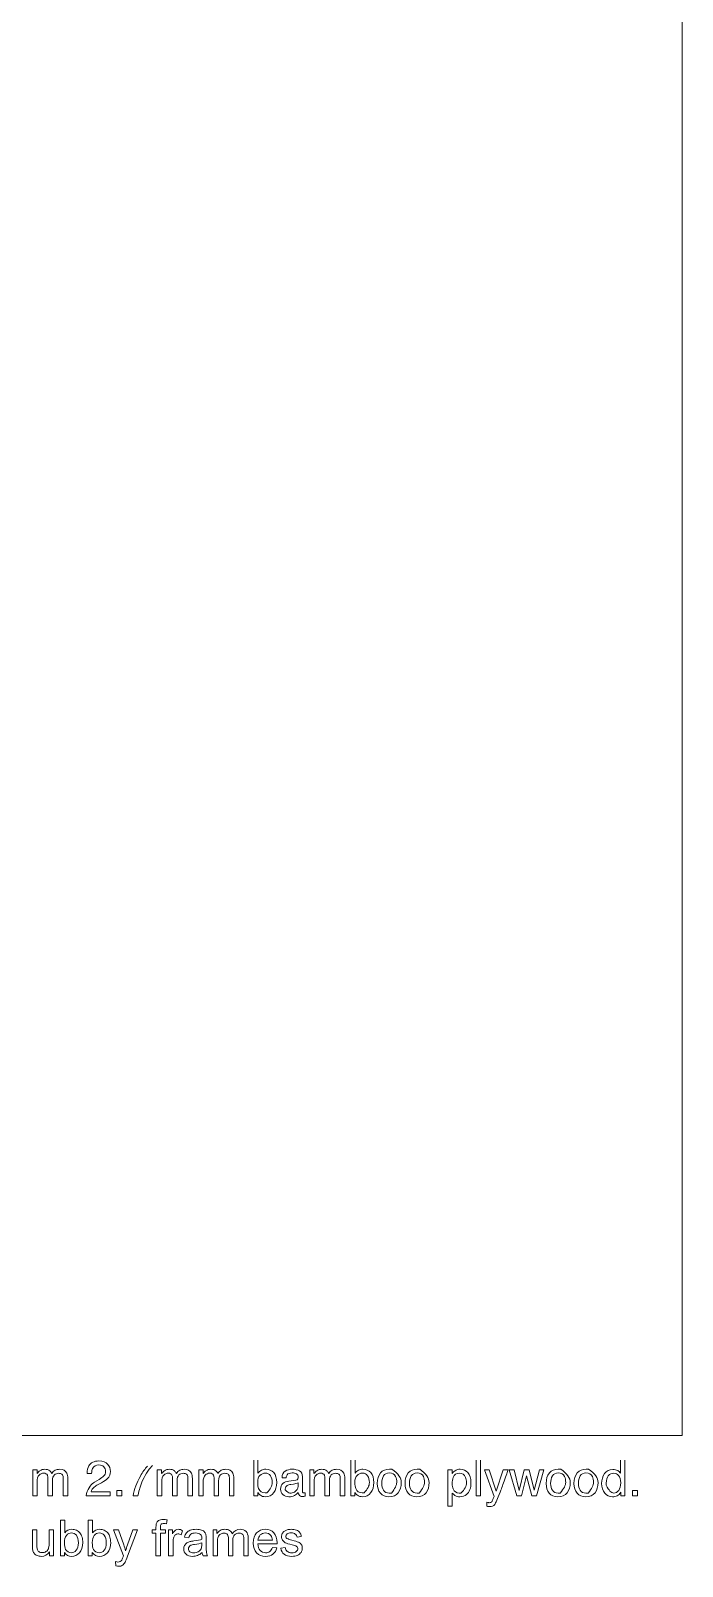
# Model space of a CAD drawing. Header units: millimetres. Extents: x 0 to 380, y -18 to 380.
# Drawn here: x 288.9 to 380, y -18.3 to 196.5 of the extents above; entities that cross this region are included whole.
import ezdxf

# ---------------------------------------------------------------- set-up
doc = ezdxf.new("R2010")
doc.units = ezdxf.units.MM
doc.layers.add('comments', color=30, linetype='CONTINUOUS', lineweight=5, true_color=0xf6921e)

msp = doc.modelspace()

# ---------------------------------------------------------------- linework, layer by layer
at = {"layer": 'comments'}
for p, q in [((380, 0), (380, 380)), ((0, 0), (380, 0)), ((320.08, -8.46), (320.08, -3.44)), ((320.68, -3.44), (320.68, -5.26)), ((333.66, -8.46), (333.66, -3.44)), ((334.26, -3.44), (334.26, -5.26)), ((351.2, -8.46), (351.2, -3.46)), ((351.81, -3.46), (351.81, -8.46)), ((371.36, -5.28), (371.36, -3.44)), ((371.95, -3.44), (371.95, -8.46)), ((289.19, -4.81), (289.79, -4.81)), ((289.19, -8.46), (289.19, -4.81)), ((289.79, -4.81), (289.79, -5.33)), ((291.32, -8.46), (291.32, -6.08)), ((291.95, -6.34), (291.95, -8.46)), ((293.45, -8.46), (293.45, -5.93)), ((294.09, -6.03), (294.09, -8.46)), ((297.42, -5.31), (296.8, -5.31)), ((297.82, -6.51), (298.48, -6.14)), ((306.6, -4.81), (307.21, -4.81)), ((306.6, -8.46), (306.6, -4.81)), ((307.21, -4.81), (307.21, -5.33)), ((308.74, -8.46), (308.74, -6.08)), ((309.36, -6.34), (309.36, -8.46)), ((310.87, -8.46), (310.87, -5.93)), ((311.51, -6.03), (311.51, -8.46)), ((312.41, -4.81), (313.02, -4.81)), ((312.41, -8.46), (312.41, -4.81)), ((313.02, -4.81), (313.02, -5.33)), ((314.55, -8.46), (314.55, -6.08)), ((315.17, -6.34), (315.17, -8.46)), ((316.68, -8.46), (316.68, -5.93)), ((317.31, -6.03), (317.31, -8.46)), ((324.61, -5.93), (324.04, -5.93)), ((325, -6.37), (325.97, -6.25)), ((326.89, -5.73), (326.89, -7.83)), ((327.91, -4.81), (328.51, -4.81)), ((327.91, -8.46), (327.91, -4.81)), ((328.51, -4.81), (328.51, -5.33)), ((330.04, -8.46), (330.04, -6.08)), ((330.67, -6.34), (330.67, -8.46)), ((332.18, -8.46), (332.18, -5.93)), ((332.81, -6.03), (332.81, -8.46)), ((339.06, -4.71), (339.41, -4.71)), ((342.95, -4.71), (343.29, -4.71)), ((347.24, -4.83), (347.84, -4.83)), ((347.24, -9.91), (347.24, -4.83)), ((347.84, -4.83), (347.84, -5.31)), ((353.68, -8.56), (352.33, -4.81)), ((352.33, -4.81), (353.02, -4.81)), ((353.02, -4.81), (354, -7.78)), ((354, -7.78), (354.98, -4.81)), ((354.98, -4.81), (355.66, -4.81)), ((356.86, -8.46), (355.81, -4.81)), ((355.81, -4.81), (356.48, -4.81)), ((356.48, -4.81), (357.18, -7.69)), ((357.18, -7.69), (357.89, -4.81)), ((358.22, -5.64), (357.5, -8.46)), ((357.89, -4.81), (358.58, -4.81)), ((358.96, -8.46), (358.22, -5.64)), ((358.58, -4.81), (359.3, -7.67)), ((359.3, -7.67), (360.04, -4.81)), ((360.65, -4.81), (359.6, -8.46)), ((360.04, -4.81), (360.65, -4.81)), ((362.67, -4.71), (363.02, -4.71)), ((366.56, -4.71), (366.91, -4.71)), ((370.29, -4.75), (370.5, -4.75)), ((370.5, -4.75), (370.99, -4.92)), ((289.8, -8.46), (289.19, -8.46)), ((289.8, -6.52), (289.8, -8.46)), ((291.95, -8.46), (291.32, -8.46)), ((294.09, -8.46), (293.45, -8.46)), ((296.68, -8.46), (296.7, -8.14)), ((300.03, -8.46), (296.68, -8.46)), ((297.36, -7.88), (300.03, -7.88)), ((298.78, -6.61), (298.32, -6.87)), ((300.03, -7.88), (300.03, -8.46)), ((300.94, -7.72), (301.66, -7.72)), ((300.94, -8.46), (300.94, -7.72)), ((301.66, -8.46), (300.94, -8.46)), ((301.66, -7.72), (301.66, -8.46)), ((303.89, -8.46), (303.22, -8.46)), ((307.22, -8.46), (306.6, -8.46)), ((307.22, -6.52), (307.22, -8.46)), ((309.36, -8.46), (308.74, -8.46)), ((311.51, -8.46), (310.87, -8.46)), ((313.02, -8.46), (312.41, -8.46)), ((313.02, -6.52), (313.02, -8.46)), ((315.17, -8.46), (314.55, -8.46)), ((317.31, -8.46), (316.68, -8.46)), ((320.65, -8.46), (320.08, -8.46)), ((320.65, -7.99), (320.65, -8.46)), ((321.68, -8.03), (321.93, -8.03)), ((324.49, -7.49), (324.49, -7.62)), ((325.64, -6.79), (325.27, -6.84)), ((326.28, -7.1), (326.28, -6.61)), ((327.3, -8.02), (327.3, -8.47)), ((328.52, -8.46), (327.91, -8.46)), ((328.52, -6.52), (328.52, -8.46)), ((330.67, -8.46), (330.04, -8.46)), ((332.81, -8.46), (332.18, -8.46)), ((334.23, -8.46), (333.66, -8.46)), ((334.23, -7.99), (334.23, -8.46)), ((335.26, -8.03), (335.51, -8.03)), ((339.03, -8.06), (339.34, -8.06)), ((342.92, -8.06), (343.22, -8.06)), ((347.85, -8.05), (347.85, -9.91)), ((348.83, -8.05), (349.05, -8.05)), ((351.81, -8.46), (351.2, -8.46)), ((357.5, -8.46), (356.86, -8.46)), ((359.6, -8.46), (358.96, -8.46)), ((362.65, -8.06), (362.95, -8.06)), ((366.54, -8.06), (366.84, -8.06)), ((369.38, -6.68), (369.38, -6.97)), ((371.4, -8.46), (371.4, -7.95)), ((371.95, -8.46), (371.4, -8.46)), ((373.02, -7.72), (373.73, -7.72)), ((373.02, -8.46), (373.02, -7.72)), ((373.73, -8.46), (373.02, -8.46)), ((373.73, -7.72), (373.73, -8.46)), ((347.85, -9.91), (347.24, -9.91)), ((352.66, -9.9), (352.66, -9.35)), ((293.05, -16.83), (293.05, -11.83)), ((293.05, -11.83), (293.67, -11.83)), ((293.67, -11.83), (293.67, -13.62)), ((296.95, -16.83), (296.95, -11.83)), ((296.95, -11.83), (297.56, -11.83)), ((297.56, -11.83), (297.56, -13.62)), ((306.42, -13.21), (306.42, -12.82)), ((307.03, -12.88), (307.03, -13.21)), ((307.99, -11.81), (307.9, -12.34)), ((289.15, -15.45), (289.15, -13.21)), ((289.15, -13.21), (289.76, -13.21)), ((289.76, -13.21), (289.76, -15.22)), ((291.47, -15.15), (291.47, -13.21)), ((291.47, -13.21), (292.08, -13.21)), ((292.08, -13.21), (292.08, -16.83)), ((301.87, -16.84), (300.5, -13.21)), ((300.5, -13.21), (301.16, -13.21)), ((301.16, -13.21), (301.91, -15.31)), ((302.43, -15.32), (303.2, -13.21)), ((303.82, -13.21), (302.44, -16.89)), ((303.2, -13.21), (303.82, -13.21)), ((305.87, -13.69), (305.87, -13.21)), ((305.87, -13.21), (306.42, -13.21)), ((306.42, -13.69), (305.87, -13.69)), ((306.42, -16.83), (306.42, -13.69)), ((307.03, -13.21), (307.73, -13.21)), ((307.73, -13.69), (307.03, -13.69)), ((307.03, -13.69), (307.03, -16.83)), ((307.73, -13.21), (307.73, -13.69)), ((308.18, -16.83), (308.18, -13.21)), ((308.18, -13.21), (308.74, -13.21)), ((308.74, -13.21), (308.74, -13.76)), ((308.8, -14.94), (308.8, -16.83)), ((310.15, -13.33), (309.94, -13.9)), ((311.01, -14.33), (310.41, -14.24)), ((312.82, -15.24), (312.82, -15.01)), ((313.44, -14.5), (313.44, -15.31)), ((314.4, -16.83), (314.4, -13.21)), ((314.4, -13.21), (314.95, -13.21)), ((314.95, -13.21), (314.95, -13.72)), ((315.02, -14.95), (315.02, -16.83)), ((316.56, -16.83), (316.56, -14.48)), ((317.17, -14.73), (317.17, -16.83)), ((318.7, -16.83), (318.7, -14.55)), ((319.31, -14.35), (319.31, -16.83)), ((320.68, -14.67), (322.71, -14.67)), ((326.74, -14.14), (326.14, -14.23)), ((291.54, -16.83), (291.54, -16.3)), ((292.08, -16.83), (291.54, -16.83)), ((293.62, -16.83), (293.05, -16.83)), ((293.62, -16.38), (293.62, -16.83)), ((297.52, -16.83), (296.95, -16.83)), ((297.52, -16.38), (297.52, -16.83)), ((307.03, -16.83), (306.42, -16.83)), ((308.8, -16.83), (308.18, -16.83)), ((313.64, -16.83), (313, -16.83)), ((315.02, -16.83), (314.4, -16.83)), ((317.17, -16.83), (316.56, -16.83)), ((319.31, -16.83), (318.7, -16.83)), ((323.35, -15.18), (320.65, -15.18)), ((322.7, -15.67), (323.33, -15.74)), ((323.87, -15.75), (324.48, -15.66)), ((300.82, -18.23), (300.75, -17.65))]:
    msp.add_line(p, q, dxfattribs=at)
for points in [[(296.8, -5.31), (296.81, -4.89), (296.88, -4.54), (297.03, -4.27)], [(297.03, -4.27), (297.3, -3.8), (297.77, -3.57), (298.44, -3.57)], [(298.44, -4.12), (298.02, -4.12), (297.73, -4.28), (297.56, -4.6)], [(298.44, -3.57), (299, -3.57), (299.41, -3.72), (299.66, -4.02)], [(299.12, -4.38), (298.95, -4.21), (298.72, -4.12), (298.44, -4.12)], [(299.66, -4.02), (299.92, -4.32), (300.05, -4.66), (300.05, -5.03)], [(304.24, -5.68), (304.55, -5.14), (304.88, -4.67), (305.22, -4.28)], [(305.91, -4.2), (305.76, -4.35), (305.55, -4.62), (305.29, -4.99)], [(289.79, -5.33), (289.94, -5.15), (290.07, -5.02), (290.19, -4.94)], [(290.08, -5.55), (289.89, -5.73), (289.8, -6.05), (289.8, -6.52)], [(290.71, -5.28), (290.48, -5.28), (290.27, -5.37), (290.08, -5.55)], [(290.19, -4.94), (290.39, -4.8), (290.62, -4.73), (290.87, -4.73)], [(291.24, -5.54), (291.14, -5.37), (290.97, -5.28), (290.71, -5.28)], [(290.87, -4.73), (291.16, -4.73), (291.4, -4.8), (291.58, -4.95)], [(291.32, -6.08), (291.32, -5.83), (291.29, -5.65), (291.24, -5.54)], [(291.58, -4.95), (291.68, -5.03), (291.77, -5.15), (291.85, -5.31)], [(291.85, -5.31), (291.98, -5.11), (292.14, -4.97), (292.33, -4.87)], [(292.21, -5.53), (292.03, -5.69), (291.95, -5.96), (291.95, -6.34)], [(292.83, -5.29), (292.59, -5.29), (292.38, -5.37), (292.21, -5.53)], [(292.33, -4.87), (292.51, -4.78), (292.72, -4.73), (292.95, -4.73)], [(293.27, -5.43), (293.15, -5.33), (293, -5.29), (292.83, -5.29)], [(292.95, -4.73), (293.44, -4.73), (293.77, -4.91), (293.95, -5.26)], [(293.45, -5.93), (293.45, -5.68), (293.39, -5.52), (293.27, -5.43)], [(293.95, -5.26), (294.04, -5.45), (294.09, -5.71), (294.09, -6.03)], [(297.56, -4.6), (297.48, -4.77), (297.43, -5.01), (297.42, -5.31)], [(298.48, -6.14), (298.77, -5.97), (298.97, -5.82), (299.09, -5.7)], [(299.64, -6.03), (299.48, -6.19), (299.19, -6.38), (298.78, -6.61)], [(299.09, -5.7), (299.28, -5.51), (299.37, -5.3), (299.37, -5.05)], [(299.37, -5.05), (299.37, -4.77), (299.29, -4.54), (299.12, -4.38)], [(300.05, -5.03), (300.05, -5.42), (299.91, -5.75), (299.64, -6.03)], [(303.22, -8.46), (303.37, -7.53), (303.71, -6.6), (304.24, -5.68)], [(304.6, -6.21), (304.4, -6.64), (304.25, -7.02), (304.15, -7.37)], [(305.29, -4.99), (305.03, -5.37), (304.8, -5.78), (304.6, -6.21)], [(307.21, -5.33), (307.35, -5.15), (307.49, -5.02), (307.6, -4.94)], [(307.5, -5.55), (307.31, -5.73), (307.22, -6.05), (307.22, -6.52)], [(308.13, -5.28), (307.9, -5.28), (307.69, -5.37), (307.5, -5.55)], [(307.6, -4.94), (307.81, -4.8), (308.04, -4.73), (308.29, -4.73)], [(308.65, -5.54), (308.56, -5.37), (308.39, -5.28), (308.13, -5.28)], [(308.29, -4.73), (308.58, -4.73), (308.82, -4.8), (308.99, -4.95)], [(308.74, -6.08), (308.74, -5.83), (308.71, -5.65), (308.65, -5.54)], [(308.99, -4.95), (309.09, -5.03), (309.18, -5.15), (309.27, -5.31)], [(309.27, -5.31), (309.4, -5.11), (309.56, -4.97), (309.75, -4.87)], [(309.62, -5.53), (309.45, -5.69), (309.36, -5.96), (309.36, -6.34)], [(310.25, -5.29), (310, -5.29), (309.8, -5.37), (309.62, -5.53)], [(309.75, -4.87), (309.93, -4.78), (310.14, -4.73), (310.36, -4.73)], [(310.69, -5.43), (310.57, -5.33), (310.42, -5.29), (310.25, -5.29)], [(310.36, -4.73), (310.85, -4.73), (311.19, -4.91), (311.37, -5.26)], [(310.87, -5.93), (310.87, -5.68), (310.81, -5.52), (310.69, -5.43)], [(311.37, -5.26), (311.46, -5.45), (311.51, -5.71), (311.51, -6.03)], [(313.02, -5.33), (313.16, -5.15), (313.29, -5.02), (313.41, -4.94)], [(313.31, -5.55), (313.12, -5.73), (313.02, -6.05), (313.02, -6.52)], [(313.94, -5.28), (313.71, -5.28), (313.5, -5.37), (313.31, -5.55)], [(313.41, -4.94), (313.61, -4.8), (313.84, -4.73), (314.1, -4.73)], [(314.46, -5.54), (314.36, -5.37), (314.19, -5.28), (313.94, -5.28)], [(314.1, -4.73), (314.39, -4.73), (314.62, -4.8), (314.8, -4.95)], [(314.55, -6.08), (314.55, -5.83), (314.52, -5.65), (314.46, -5.54)], [(314.8, -4.95), (314.9, -5.03), (314.99, -5.15), (315.07, -5.31)], [(315.07, -5.31), (315.21, -5.11), (315.37, -4.97), (315.55, -4.87)], [(315.43, -5.53), (315.26, -5.69), (315.17, -5.96), (315.17, -6.34)], [(316.05, -5.29), (315.81, -5.29), (315.6, -5.37), (315.43, -5.53)], [(315.55, -4.87), (315.73, -4.78), (315.94, -4.73), (316.17, -4.73)], [(316.5, -5.43), (316.37, -5.33), (316.23, -5.29), (316.05, -5.29)], [(316.17, -4.73), (316.66, -4.73), (316.99, -4.91), (317.17, -5.26)], [(316.68, -5.93), (316.68, -5.68), (316.62, -5.52), (316.5, -5.43)], [(317.17, -5.26), (317.27, -5.45), (317.31, -5.71), (317.31, -6.03)], [(320.96, -5.58), (320.75, -5.78), (320.64, -6.12), (320.64, -6.6)], [(320.68, -5.26), (320.81, -5.08), (320.97, -4.95), (321.16, -4.86)], [(321.7, -5.27), (321.42, -5.27), (321.17, -5.37), (320.96, -5.58)], [(321.16, -4.86), (321.35, -4.76), (321.55, -4.72), (321.77, -4.72)], [(322.43, -5.64), (322.26, -5.39), (322.02, -5.27), (321.7, -5.27)], [(321.77, -4.72), (322.22, -4.72), (322.59, -4.87), (322.88, -5.19)], [(322.67, -6.6), (322.67, -6.21), (322.59, -5.89), (322.43, -5.64)], [(322.88, -5.19), (323.16, -5.5), (323.3, -5.96), (323.3, -6.57)], [(324.04, -5.93), (324.05, -5.48), (324.2, -5.16), (324.48, -4.99)], [(324.17, -6.72), (324.38, -6.53), (324.65, -6.42), (325, -6.37)], [(324.48, -4.99), (324.76, -4.81), (325.08, -4.72), (325.45, -4.72)], [(324.76, -5.5), (324.68, -5.6), (324.64, -5.74), (324.61, -5.93)], [(325.44, -5.24), (325.12, -5.24), (324.89, -5.33), (324.76, -5.5)], [(326.08, -5.38), (325.93, -5.29), (325.71, -5.24), (325.44, -5.24)], [(325.45, -4.72), (325.88, -4.72), (326.23, -4.81), (326.5, -4.97)], [(325.97, -6.25), (326.11, -6.23), (326.21, -6.17), (326.26, -6.07)], [(326.3, -5.84), (326.3, -5.63), (326.22, -5.48), (326.08, -5.38)], [(326.26, -6.07), (326.28, -6.02), (326.3, -5.94), (326.3, -5.84)], [(326.5, -4.97), (326.76, -5.13), (326.89, -5.39), (326.89, -5.73)], [(328.51, -5.33), (328.66, -5.15), (328.79, -5.02), (328.91, -4.94)], [(328.8, -5.55), (328.61, -5.73), (328.52, -6.05), (328.52, -6.52)], [(329.44, -5.28), (329.2, -5.28), (328.99, -5.37), (328.8, -5.55)], [(328.91, -4.94), (329.11, -4.8), (329.34, -4.73), (329.6, -4.73)], [(329.96, -5.54), (329.86, -5.37), (329.69, -5.28), (329.44, -5.28)], [(329.6, -4.73), (329.89, -4.73), (330.12, -4.8), (330.3, -4.95)], [(330.04, -6.08), (330.04, -5.83), (330.02, -5.65), (329.96, -5.54)], [(330.3, -4.95), (330.4, -5.03), (330.49, -5.15), (330.57, -5.31)], [(330.57, -5.31), (330.71, -5.11), (330.87, -4.97), (331.05, -4.87)], [(330.93, -5.53), (330.75, -5.69), (330.67, -5.96), (330.67, -6.34)], [(331.55, -5.29), (331.31, -5.29), (331.1, -5.37), (330.93, -5.53)], [(331.05, -4.87), (331.23, -4.78), (331.44, -4.73), (331.67, -4.73)], [(331.99, -5.43), (331.87, -5.33), (331.72, -5.29), (331.55, -5.29)], [(331.67, -4.73), (332.16, -4.73), (332.49, -4.91), (332.67, -5.26)], [(332.18, -5.93), (332.18, -5.68), (332.11, -5.52), (331.99, -5.43)], [(332.67, -5.26), (332.76, -5.45), (332.81, -5.71), (332.81, -6.03)], [(334.54, -5.58), (334.33, -5.78), (334.22, -6.12), (334.22, -6.6)], [(334.26, -5.26), (334.39, -5.08), (334.55, -4.95), (334.74, -4.86)], [(335.28, -5.27), (335, -5.27), (334.75, -5.37), (334.54, -5.58)], [(334.74, -4.86), (334.93, -4.76), (335.13, -4.72), (335.35, -4.72)], [(336, -5.64), (335.84, -5.39), (335.6, -5.27), (335.28, -5.27)], [(335.35, -4.72), (335.8, -4.72), (336.17, -4.87), (336.46, -5.19)], [(336.25, -6.6), (336.25, -6.21), (336.17, -5.89), (336, -5.64)], [(336.46, -5.19), (336.74, -5.5), (336.88, -5.96), (336.88, -6.57)], [(337.35, -6.71), (337.35, -6.1), (337.51, -5.61), (337.81, -5.25)], [(337.81, -5.25), (338.12, -4.89), (338.54, -4.71), (339.06, -4.71)], [(338.23, -5.67), (338.06, -5.96), (337.98, -6.3), (337.98, -6.7)], [(339.04, -5.24), (338.67, -5.24), (338.4, -5.38), (338.23, -5.67)], [(339.92, -5.74), (339.75, -5.41), (339.46, -5.24), (339.04, -5.24)], [(339.41, -4.71), (340.29, -5.33), (340.72, -5.95), (340.72, -6.56)], [(340.08, -6.57), (340.08, -6.23), (340.03, -5.96), (339.92, -5.74)], [(341.24, -6.71), (341.24, -6.1), (341.39, -5.61), (341.7, -5.25)], [(341.7, -5.25), (342.01, -4.89), (342.42, -4.71), (342.95, -4.71)], [(342.12, -5.67), (341.95, -5.96), (341.87, -6.3), (341.87, -6.7)], [(342.93, -5.24), (342.56, -5.24), (342.29, -5.38), (342.12, -5.67)], [(343.81, -5.74), (343.64, -5.41), (343.35, -5.24), (342.93, -5.24)], [(343.29, -4.71), (344.17, -5.33), (344.61, -5.95), (344.61, -6.56)], [(343.97, -6.57), (343.97, -6.23), (343.92, -5.96), (343.81, -5.74)], [(347.96, -5.9), (347.87, -6.12), (347.83, -6.41), (347.83, -6.76)], [(347.84, -5.31), (347.96, -5.15), (348.1, -5.02), (348.24, -4.93)], [(348.83, -5.26), (348.4, -5.26), (348.11, -5.47), (347.96, -5.9)], [(348.24, -4.93), (348.45, -4.79), (348.69, -4.72), (348.97, -4.72)], [(349.7, -5.86), (349.55, -5.46), (349.25, -5.26), (348.83, -5.26)], [(348.97, -4.72), (349.39, -4.72), (349.74, -4.88), (350.03, -5.2)], [(349.83, -6.61), (349.83, -6.32), (349.79, -6.07), (349.7, -5.86)], [(350.03, -5.2), (350.32, -5.52), (350.46, -5.97), (350.46, -6.56)], [(355.09, -6.41), (354.86, -7.04), (354.68, -7.55), (354.53, -7.95)], [(355.66, -4.81), (355.57, -5.05), (355.38, -5.58), (355.09, -6.41)], [(360.97, -6.71), (360.97, -6.1), (361.12, -5.61), (361.43, -5.25)], [(361.43, -5.25), (361.74, -4.89), (362.15, -4.71), (362.67, -4.71)], [(361.85, -5.67), (361.68, -5.96), (361.6, -6.3), (361.6, -6.7)], [(362.66, -5.24), (362.29, -5.24), (362.02, -5.38), (361.85, -5.67)], [(363.54, -5.74), (363.37, -5.41), (363.07, -5.24), (362.66, -5.24)], [(363.02, -4.71), (363.9, -5.33), (364.34, -5.95), (364.34, -6.56)], [(363.7, -6.57), (363.7, -6.23), (363.65, -5.96), (363.54, -5.74)], [(364.85, -6.71), (364.85, -6.1), (365.01, -5.61), (365.32, -5.25)], [(365.32, -5.25), (365.63, -4.89), (366.04, -4.71), (366.56, -4.71)], [(365.74, -5.67), (365.57, -5.96), (365.48, -6.3), (365.48, -6.7)], [(366.54, -5.24), (366.17, -5.24), (365.9, -5.38), (365.74, -5.67)], [(367.43, -5.74), (367.26, -5.41), (366.96, -5.24), (366.54, -5.24)], [(366.91, -4.71), (367.79, -5.33), (368.23, -5.95), (368.23, -6.56)], [(367.59, -6.57), (367.59, -6.23), (367.53, -5.96), (367.43, -5.74)], [(368.73, -6.71), (368.73, -6.18), (368.87, -5.72), (369.14, -5.33)], [(369.14, -5.33), (369.41, -4.94), (369.79, -4.75), (370.29, -4.75)], [(369.66, -5.64), (369.47, -5.87), (369.38, -6.22), (369.38, -6.68)], [(370.41, -5.28), (370.1, -5.28), (369.85, -5.4), (369.66, -5.64)], [(371.1, -5.61), (370.92, -5.39), (370.69, -5.28), (370.41, -5.28)], [(370.99, -4.92), (371.1, -4.99), (371.22, -5.11), (371.36, -5.28)], [(371.39, -6.64), (371.39, -6.18), (371.29, -5.83), (371.1, -5.61)], [(296.7, -8.14), (297.01, -7.31), (297.39, -6.77), (297.82, -6.51)], [(297.79, -7.22), (297.57, -7.42), (297.42, -7.64), (297.36, -7.88)], [(298.32, -6.87), (298.09, -6.99), (297.92, -7.11), (297.79, -7.22)], [(304.15, -7.37), (304.08, -7.6), (304, -7.96), (303.89, -8.46)], [(320.64, -6.6), (320.64, -6.94), (320.69, -7.22), (320.77, -7.43)], [(321.01, -8.37), (320.9, -8.29), (320.78, -8.17), (320.65, -7.99)], [(320.77, -7.43), (320.94, -7.83), (321.24, -8.03), (321.68, -8.03)], [(321.72, -8.57), (321.44, -8.57), (321.2, -8.51), (321.01, -8.37)], [(322.88, -8), (322.6, -8.38), (322.21, -8.57), (321.72, -8.57)], [(321.93, -8.03), (322.42, -7.51), (322.67, -7.03), (322.67, -6.6)], [(323.3, -6.57), (323.3, -7.14), (323.16, -7.62), (322.88, -8)], [(323.85, -7.5), (323.85, -7.17), (323.96, -6.9), (324.17, -6.72)], [(324.17, -8.27), (323.96, -8.07), (323.85, -7.81), (323.85, -7.5)], [(325, -8.58), (324.66, -8.58), (324.39, -8.48), (324.17, -8.27)], [(324.77, -6.98), (324.58, -7.09), (324.49, -7.26), (324.49, -7.49)], [(324.49, -7.62), (324.75, -7.91), (324.97, -8.06), (325.14, -8.06)], [(325.27, -6.84), (325.05, -6.87), (324.89, -6.92), (324.77, -6.98)], [(325.77, -8.4), (325.54, -8.52), (325.28, -8.58), (325, -8.58)], [(325.14, -8.06), (325.36, -8.06), (325.57, -8.01), (325.77, -7.91)], [(325.99, -6.72), (325.87, -6.76), (325.76, -6.78), (325.64, -6.79)], [(325.77, -7.91), (326.11, -7.74), (326.28, -7.47), (326.28, -7.1)], [(326.31, -7.97), (326.19, -8.14), (326.01, -8.28), (325.77, -8.4)], [(326.28, -6.61), (326.21, -6.65), (326.11, -6.69), (325.99, -6.72)], [(326.42, -8.31), (326.37, -8.23), (326.33, -8.12), (326.31, -7.97)], [(326.88, -8.54), (326.67, -8.54), (326.51, -8.46), (326.42, -8.31)], [(327.08, -8.53), (327.03, -8.53), (326.96, -8.54), (326.88, -8.54)], [(326.89, -7.83), (326.89, -7.9), (326.91, -7.95), (326.93, -7.98)], [(326.93, -7.98), (326.96, -8.02), (327.01, -8.04), (327.1, -8.04)], [(327.3, -8.47), (327.2, -8.5), (327.13, -8.52), (327.08, -8.53)], [(327.1, -8.04), (327.12, -8.04), (327.15, -8.04), (327.19, -8.04)], [(327.19, -8.04), (327.22, -8.03), (327.26, -8.03), (327.3, -8.02)], [(334.22, -6.6), (334.22, -6.94), (334.27, -7.22), (334.35, -7.43)], [(334.59, -8.37), (334.48, -8.29), (334.36, -8.17), (334.23, -7.99)], [(334.35, -7.43), (334.51, -7.83), (334.82, -8.03), (335.26, -8.03)], [(335.3, -8.57), (335.02, -8.57), (334.78, -8.51), (334.59, -8.37)], [(336.46, -8), (336.18, -8.38), (335.79, -8.57), (335.3, -8.57)], [(335.51, -8.03), (336, -7.51), (336.25, -7.03), (336.25, -6.6)], [(336.88, -6.57), (336.88, -7.14), (336.74, -7.62), (336.46, -8)], [(337.79, -8.08), (337.5, -7.74), (337.35, -7.29), (337.35, -6.71)], [(338.98, -8.59), (338.48, -8.59), (338.08, -8.42), (337.79, -8.08)], [(337.98, -6.7), (337.98, -7.09), (338.06, -7.41), (338.23, -7.67)], [(338.23, -7.67), (338.4, -7.93), (338.67, -8.06), (339.03, -8.06)], [(340.3, -8.01), (340.01, -8.4), (339.57, -8.59), (338.98, -8.59)], [(339.34, -8.06), (339.83, -7.45), (340.08, -6.95), (340.08, -6.57)], [(340.72, -6.56), (340.72, -7.14), (340.58, -7.63), (340.3, -8.01)], [(341.68, -8.08), (341.38, -7.74), (341.24, -7.29), (341.24, -6.71)], [(342.86, -8.59), (342.37, -8.59), (341.97, -8.42), (341.68, -8.08)], [(341.87, -6.7), (341.87, -7.09), (341.95, -7.41), (342.12, -7.67)], [(342.12, -7.67), (342.29, -7.93), (342.56, -8.06), (342.92, -8.06)], [(344.19, -8.01), (343.9, -8.4), (343.46, -8.59), (342.86, -8.59)], [(343.22, -8.06), (343.72, -7.45), (343.97, -6.95), (343.97, -6.57)], [(344.61, -6.56), (344.61, -7.14), (344.47, -7.63), (344.19, -8.01)], [(347.83, -6.76), (347.83, -7.04), (347.87, -7.28), (347.96, -7.48)], [(348.22, -8.4), (348.11, -8.33), (347.99, -8.22), (347.85, -8.05)], [(347.96, -7.48), (348.12, -7.86), (348.41, -8.05), (348.83, -8.05)], [(348.91, -8.58), (348.64, -8.58), (348.41, -8.52), (348.22, -8.4)], [(349.84, -8.26), (349.57, -8.47), (349.26, -8.58), (348.91, -8.58)], [(349.05, -8.05), (349.57, -7.57), (349.83, -7.09), (349.83, -6.61)], [(350.46, -6.56), (350.46, -7.35), (350.25, -7.92), (349.84, -8.26)], [(353.52, -8.94), (353.59, -8.77), (353.64, -8.65), (353.68, -8.56)], [(354.53, -7.95), (354.17, -8.87), (353.92, -9.44), (353.78, -9.65)], [(361.41, -8.08), (361.11, -7.74), (360.97, -7.29), (360.97, -6.71)], [(362.59, -8.59), (362.09, -8.59), (361.7, -8.42), (361.41, -8.08)], [(361.6, -6.7), (361.6, -7.09), (361.68, -7.41), (361.85, -7.67)], [(361.85, -7.67), (362.02, -7.93), (362.28, -8.06), (362.65, -8.06)], [(363.91, -8.01), (363.63, -8.4), (363.19, -8.59), (362.59, -8.59)], [(362.95, -8.06), (363.45, -7.45), (363.7, -6.95), (363.7, -6.57)], [(364.34, -6.56), (364.34, -7.14), (364.2, -7.63), (363.91, -8.01)], [(365.29, -8.08), (365, -7.74), (364.85, -7.29), (364.85, -6.71)], [(366.48, -8.59), (365.98, -8.59), (365.59, -8.42), (365.29, -8.08)], [(365.48, -6.7), (365.48, -7.09), (365.57, -7.41), (365.74, -7.67)], [(365.74, -7.67), (365.9, -7.93), (366.17, -8.06), (366.54, -8.06)], [(367.8, -8.01), (367.52, -8.4), (367.08, -8.59), (366.48, -8.59)], [(366.84, -8.06), (367.34, -7.45), (367.59, -6.95), (367.59, -6.57)], [(368.23, -6.56), (368.23, -7.14), (368.09, -7.63), (367.8, -8.01)], [(369.18, -8.08), (368.88, -7.73), (368.73, -7.28), (368.73, -6.71)], [(370.23, -8.59), (369.82, -8.59), (369.47, -8.42), (369.18, -8.08)], [(369.38, -6.97), (369.71, -7.69), (370.05, -8.05), (370.42, -8.05)], [(370.89, -8.44), (370.7, -8.54), (370.48, -8.59), (370.23, -8.59)], [(370.42, -8.05), (370.7, -8.05), (370.93, -7.93), (371.11, -7.69)], [(371.4, -7.95), (371.26, -8.18), (371.09, -8.34), (370.89, -8.44)], [(371.11, -7.69), (371.3, -7.44), (371.39, -7.09), (371.39, -6.64)], [(352.66, -9.35), (352.77, -9.38), (352.84, -9.39), (352.89, -9.4)], [(352.83, -9.94), (352.79, -9.94), (352.73, -9.92), (352.66, -9.9)], [(353.03, -9.95), (352.94, -9.95), (352.88, -9.95), (352.83, -9.94)], [(352.89, -9.4), (352.94, -9.41), (352.98, -9.41), (353.02, -9.41)], [(353.02, -9.41), (353.13, -9.41), (353.21, -9.39), (353.27, -9.36)], [(353.78, -9.65), (353.63, -9.85), (353.38, -9.95), (353.03, -9.95)], [(353.27, -9.36), (353.32, -9.32), (353.36, -9.27), (353.4, -9.22)], [(353.4, -9.22), (353.41, -9.2), (353.45, -9.11), (353.52, -8.94)], [(306.42, -12.82), (306.42, -12.58), (306.44, -12.4), (306.48, -12.28)], [(306.48, -12.28), (306.54, -12.12), (306.64, -11.99), (306.79, -11.89)], [(306.79, -11.89), (306.94, -11.8), (307.15, -11.75), (307.42, -11.75)], [(307.14, -12.43), (307.07, -12.51), (307.03, -12.66), (307.03, -12.88)], [(307.54, -12.31), (307.35, -12.31), (307.22, -12.35), (307.14, -12.43)], [(307.42, -11.75), (307.59, -11.75), (307.78, -11.77), (307.99, -11.81)], [(307.9, -12.34), (307.77, -12.32), (307.65, -12.31), (307.54, -12.31)], [(293.91, -13.98), (293.71, -14.22), (293.62, -14.55), (293.62, -14.99)], [(293.62, -14.99), (293.62, -15.43), (293.68, -15.74), (293.79, -15.94)], [(293.67, -13.62), (293.93, -13.29), (294.26, -13.13), (294.66, -13.13)], [(294.61, -13.63), (294.34, -13.63), (294.1, -13.75), (293.91, -13.98)], [(295.29, -13.97), (295.1, -13.75), (294.87, -13.63), (294.61, -13.63)], [(294.66, -13.13), (294.88, -13.13), (295.09, -13.17), (295.29, -13.26)], [(295.27, -16.06), (295.47, -15.83), (295.57, -15.48), (295.57, -15.02)], [(295.29, -13.26), (295.49, -13.35), (295.66, -13.48), (295.78, -13.64)], [(295.57, -15.02), (295.57, -14.54), (295.47, -14.2), (295.29, -13.97)], [(296.19, -14.97), (296.19, -15.59), (296.04, -16.07), (295.73, -16.41)], [(295.78, -13.64), (295.91, -13.8), (296.01, -14), (296.09, -14.23)], [(296.09, -14.23), (296.16, -14.46), (296.19, -14.71), (296.19, -14.97)], [(297.8, -13.98), (297.61, -14.22), (297.51, -14.55), (297.51, -14.99)], [(297.51, -14.99), (297.51, -15.43), (297.57, -15.74), (297.69, -15.94)], [(297.56, -13.62), (297.82, -13.29), (298.15, -13.13), (298.55, -13.13)], [(298.5, -13.63), (298.23, -13.63), (298, -13.75), (297.8, -13.98)], [(299.18, -13.97), (298.99, -13.75), (298.77, -13.63), (298.5, -13.63)], [(298.55, -13.13), (298.78, -13.13), (298.99, -13.17), (299.19, -13.26)], [(299.17, -16.06), (299.36, -15.83), (299.46, -15.48), (299.46, -15.02)], [(299.46, -15.02), (299.46, -14.54), (299.37, -14.2), (299.18, -13.97)], [(299.19, -13.26), (299.39, -13.35), (299.55, -13.48), (299.68, -13.64)], [(300.09, -14.97), (300.09, -15.59), (299.94, -16.07), (299.63, -16.41)], [(299.68, -13.64), (299.81, -13.8), (299.91, -14), (299.98, -14.23)], [(299.98, -14.23), (300.05, -14.46), (300.09, -14.71), (300.09, -14.97)], [(308.74, -13.76), (308.88, -13.5), (309.01, -13.33), (309.13, -13.25)], [(308.9, -14.22), (308.83, -14.44), (308.8, -14.68), (308.8, -14.94)], [(309.13, -13.88), (309.02, -13.96), (308.95, -14.08), (308.9, -14.22)], [(309.13, -13.25), (309.25, -13.17), (309.38, -13.13), (309.52, -13.13)], [(309.49, -13.76), (309.36, -13.76), (309.24, -13.8), (309.13, -13.88)], [(309.94, -13.9), (309.79, -13.81), (309.64, -13.76), (309.49, -13.76)], [(309.52, -13.13), (309.73, -13.13), (309.94, -13.19), (310.15, -13.33)], [(310.41, -14.24), (310.46, -13.99), (310.55, -13.78), (310.68, -13.62)], [(310.42, -15.39), (310.5, -15.24), (310.61, -15.13), (310.74, -15.04)], [(310.68, -13.62), (310.8, -13.46), (310.98, -13.34), (311.22, -13.26)], [(310.74, -15.04), (310.87, -14.95), (311.02, -14.88), (311.18, -14.84)], [(311.31, -13.79), (311.17, -13.89), (311.07, -14.07), (311.01, -14.33)], [(311.18, -14.84), (311.3, -14.81), (311.48, -14.77), (311.73, -14.74)], [(311.22, -13.26), (311.45, -13.17), (311.73, -13.13), (312.04, -13.13)], [(311.95, -13.64), (311.66, -13.64), (311.45, -13.69), (311.31, -13.79)], [(311.73, -14.74), (312.22, -14.69), (312.59, -14.62), (312.82, -14.53)], [(312.82, -15.01), (312.6, -15.11), (312.26, -15.18), (311.82, -15.25)], [(312.65, -13.84), (312.49, -13.71), (312.26, -13.64), (311.95, -13.64)], [(312.04, -13.13), (312.35, -13.13), (312.6, -13.16), (312.79, -13.24)], [(312.82, -14.37), (312.82, -14.12), (312.77, -13.95), (312.65, -13.84)], [(312.79, -13.24), (312.99, -13.31), (313.13, -13.4), (313.22, -13.51)], [(312.82, -14.53), (312.82, -14.45), (312.82, -14.4), (312.82, -14.37)], [(313.22, -13.51), (313.31, -13.62), (313.37, -13.76), (313.41, -13.93)], [(313.41, -13.93), (313.43, -14.03), (313.44, -14.22), (313.44, -14.5)], [(314.95, -13.72), (315.07, -13.54), (315.22, -13.4), (315.41, -13.29)], [(315.12, -14.2), (315.05, -14.37), (315.02, -14.62), (315.02, -14.95)], [(315.44, -13.8), (315.29, -13.89), (315.18, -14.02), (315.12, -14.2)], [(315.41, -13.29), (315.59, -13.18), (315.81, -13.13), (316.05, -13.13)], [(315.91, -13.66), (315.74, -13.66), (315.58, -13.71), (315.44, -13.8)], [(316.41, -13.86), (316.31, -13.73), (316.14, -13.66), (315.91, -13.66)], [(316.05, -13.13), (316.32, -13.13), (316.54, -13.18), (316.71, -13.29)], [(316.56, -14.48), (316.56, -14.21), (316.51, -14), (316.41, -13.86)], [(316.71, -13.29), (316.88, -13.41), (317, -13.56), (317.07, -13.76)], [(317.07, -13.76), (317.36, -13.34), (317.73, -13.13), (318.19, -13.13)], [(317.42, -13.91), (317.25, -14.08), (317.17, -14.35), (317.17, -14.73)], [(318.06, -13.66), (317.8, -13.66), (317.59, -13.74), (317.42, -13.91)], [(318.42, -13.76), (318.32, -13.69), (318.2, -13.66), (318.06, -13.66)], [(318.19, -13.13), (318.55, -13.13), (318.83, -13.23), (319.02, -13.43)], [(318.64, -14.02), (318.6, -13.91), (318.53, -13.82), (318.42, -13.76)], [(318.7, -14.55), (318.7, -14.3), (318.68, -14.13), (318.64, -14.02)], [(319.02, -13.43), (319.21, -13.63), (319.31, -13.93), (319.31, -14.35)], [(320.02, -15.05), (320.02, -14.44), (320.17, -13.97), (320.49, -13.63)], [(320.49, -13.63), (320.8, -13.3), (321.21, -13.13), (321.71, -13.13)], [(321, -13.92), (320.81, -14.1), (320.71, -14.36), (320.68, -14.67)], [(321.71, -13.63), (321.43, -13.63), (321.2, -13.73), (321, -13.92)], [(321.71, -13.13), (322.19, -13.13), (322.59, -13.29), (322.89, -13.62)], [(322.47, -13.99), (322.28, -13.75), (322.03, -13.63), (321.71, -13.63)], [(322.71, -14.67), (322.68, -14.37), (322.6, -14.14), (322.47, -13.99)], [(322.89, -13.62), (323.2, -13.95), (323.36, -14.42), (323.36, -15.01)], [(323.36, -15.01), (323.36, -15.05), (323.35, -15.11), (323.35, -15.18)], [(323.97, -14.17), (323.97, -14.01), (324.01, -13.86), (324.08, -13.72)], [(324.11, -14.66), (324.02, -14.51), (323.97, -14.35), (323.97, -14.17)], [(324.08, -13.72), (324.16, -13.59), (324.26, -13.47), (324.39, -13.38)], [(324.5, -15), (324.33, -14.92), (324.2, -14.8), (324.11, -14.66)], [(324.39, -13.38), (324.48, -13.31), (324.61, -13.25), (324.78, -13.2)], [(325.44, -15.3), (324.99, -15.18), (324.68, -15.09), (324.5, -15)], [(324.75, -13.77), (324.63, -13.87), (324.57, -13.98), (324.57, -14.1)], [(324.57, -14.1), (324.57, -14.18), (324.59, -14.25), (324.64, -14.31)], [(324.64, -14.31), (324.69, -14.38), (324.77, -14.44), (324.88, -14.48)], [(325.35, -13.63), (325.07, -13.63), (324.87, -13.68), (324.75, -13.77)], [(324.78, -13.2), (324.94, -13.15), (325.12, -13.13), (325.31, -13.13)], [(324.88, -14.48), (324.94, -14.5), (325.12, -14.55), (325.42, -14.64)], [(325.31, -13.13), (325.59, -13.13), (325.84, -13.17), (326.05, -13.25)], [(325.9, -13.79), (325.77, -13.69), (325.59, -13.63), (325.35, -13.63)], [(325.42, -14.64), (325.85, -14.75), (326.16, -14.85), (326.33, -14.92)], [(326.14, -14.23), (326.11, -14.04), (326.04, -13.89), (325.9, -13.79)], [(326.05, -13.25), (326.27, -13.33), (326.43, -13.44), (326.53, -13.58)], [(326.33, -14.92), (326.5, -14.99), (326.63, -15.1), (326.73, -15.24)], [(326.53, -13.58), (326.63, -13.72), (326.7, -13.91), (326.74, -14.14)], [(289.19, -16.03), (289.16, -15.91), (289.15, -15.72), (289.15, -15.45)], [(289.38, -16.48), (289.29, -16.36), (289.22, -16.21), (289.19, -16.03)], [(289.79, -16.79), (289.6, -16.71), (289.47, -16.61), (289.38, -16.48)], [(289.76, -15.22), (289.76, -15.54), (289.78, -15.76), (289.8, -15.87)], [(290.39, -16.91), (290.17, -16.91), (289.97, -16.87), (289.79, -16.79)], [(289.8, -15.87), (289.84, -16.03), (289.92, -16.15), (290.05, -16.25)], [(290.05, -16.25), (290.17, -16.34), (290.33, -16.39), (290.51, -16.39)], [(291.54, -16.3), (291.25, -16.71), (290.87, -16.91), (290.39, -16.91)], [(290.51, -16.39), (290.69, -16.39), (290.87, -16.34), (291.03, -16.24)], [(291.03, -16.24), (291.19, -16.15), (291.3, -16.02), (291.37, -15.86)], [(291.37, -15.86), (291.44, -15.7), (291.47, -15.46), (291.47, -15.15)], [(294.63, -16.91), (294.2, -16.91), (293.87, -16.74), (293.62, -16.38)], [(293.79, -15.94), (293.99, -16.25), (294.25, -16.41), (294.58, -16.41)], [(294.58, -16.41), (294.85, -16.41), (295.08, -16.29), (295.27, -16.06)], [(295.73, -16.41), (295.43, -16.74), (295.06, -16.91), (294.63, -16.91)], [(298.52, -16.91), (298.1, -16.91), (297.76, -16.74), (297.52, -16.38)], [(297.69, -15.94), (297.88, -16.25), (298.14, -16.41), (298.47, -16.41)], [(298.47, -16.41), (298.74, -16.41), (298.97, -16.29), (299.17, -16.06)], [(299.63, -16.41), (299.32, -16.74), (298.95, -16.91), (298.52, -16.91)], [(301.63, -17.45), (301.67, -17.38), (301.73, -17.23), (301.82, -16.99)], [(301.82, -16.99), (301.83, -16.95), (301.85, -16.9), (301.87, -16.84)], [(301.91, -15.31), (302.01, -15.57), (302.1, -15.85), (302.18, -16.15)], [(302.44, -16.89), (302.29, -17.29), (302.18, -17.57), (302.09, -17.72)], [(302.18, -16.15), (302.25, -15.86), (302.33, -15.59), (302.43, -15.32)], [(310.3, -15.88), (310.3, -15.7), (310.34, -15.54), (310.42, -15.39)], [(310.62, -16.62), (310.41, -16.43), (310.3, -16.18), (310.3, -15.88)], [(311.54, -16.91), (311.14, -16.91), (310.84, -16.82), (310.62, -16.62)], [(311.04, -15.57), (310.98, -15.66), (310.96, -15.75), (310.96, -15.86)], [(310.96, -15.86), (310.96, -16.02), (311.02, -16.16), (311.14, -16.27)], [(311.28, -15.37), (311.18, -15.41), (311.1, -15.48), (311.04, -15.57)], [(311.14, -16.27), (311.27, -16.38), (311.45, -16.43), (311.69, -16.43)], [(311.82, -15.25), (311.57, -15.28), (311.39, -15.32), (311.28, -15.37)], [(312.22, -16.79), (312.01, -16.87), (311.78, -16.91), (311.54, -16.91)], [(311.69, -16.43), (311.92, -16.43), (312.13, -16.38), (312.32, -16.28)], [(312.87, -16.39), (312.64, -16.58), (312.43, -16.71), (312.22, -16.79)], [(312.32, -16.28), (312.5, -16.17), (312.64, -16.03), (312.72, -15.85)], [(312.72, -15.85), (312.79, -15.71), (312.82, -15.51), (312.82, -15.24)], [(313, -16.83), (312.93, -16.7), (312.89, -16.56), (312.87, -16.39)], [(313.44, -15.31), (313.44, -15.89), (313.46, -16.25), (313.48, -16.4)], [(313.48, -16.4), (313.51, -16.55), (313.56, -16.69), (313.64, -16.83)], [(320.48, -16.42), (320.17, -16.1), (320.02, -15.64), (320.02, -15.05)], [(321.74, -16.91), (321.21, -16.91), (320.79, -16.75), (320.48, -16.42)], [(320.65, -15.18), (320.67, -15.58), (320.79, -15.88), (320.99, -16.09)], [(320.99, -16.09), (321.19, -16.3), (321.44, -16.41), (321.75, -16.41)], [(322.78, -16.61), (322.51, -16.81), (322.16, -16.91), (321.74, -16.91)], [(321.75, -16.41), (321.97, -16.41), (322.16, -16.35), (322.32, -16.23)], [(322.32, -16.23), (322.48, -16.11), (322.61, -15.92), (322.7, -15.67)], [(323.33, -15.74), (323.23, -16.11), (323.05, -16.4), (322.78, -16.61)], [(324.34, -16.62), (324.1, -16.43), (323.94, -16.14), (323.87, -15.75)], [(325.42, -16.91), (324.95, -16.91), (324.59, -16.82), (324.34, -16.62)], [(324.48, -15.66), (324.51, -15.9), (324.61, -16.09), (324.76, -16.21)], [(324.76, -16.21), (324.92, -16.34), (325.14, -16.41), (325.41, -16.41)], [(325.41, -16.41), (325.7, -16.41), (325.91, -16.35), (326.04, -16.24)], [(326.18, -16.77), (325.96, -16.86), (325.7, -16.91), (325.42, -16.91)], [(326.07, -15.51), (325.98, -15.45), (325.77, -15.38), (325.44, -15.3)], [(326.04, -16.24), (326.18, -16.12), (326.25, -15.99), (326.25, -15.83)], [(326.25, -15.83), (326.25, -15.69), (326.19, -15.59), (326.07, -15.51)], [(326.7, -16.35), (326.58, -16.53), (326.41, -16.67), (326.18, -16.77)], [(326.88, -15.77), (326.88, -15.97), (326.82, -16.17), (326.7, -16.35)], [(326.73, -15.24), (326.83, -15.38), (326.88, -15.56), (326.88, -15.77)], [(300.75, -17.65), (300.88, -17.69), (301, -17.71), (301.1, -17.71)], [(301.21, -18.3), (301.1, -18.3), (300.96, -18.28), (300.82, -18.23)], [(301.1, -17.71), (301.24, -17.71), (301.35, -17.68), (301.43, -17.64)], [(301.72, -18.16), (301.58, -18.25), (301.41, -18.3), (301.21, -18.3)], [(301.43, -17.64), (301.51, -17.59), (301.58, -17.53), (301.63, -17.45)], [(302.09, -17.72), (301.99, -17.92), (301.86, -18.07), (301.72, -18.16)]]:
    msp.add_open_spline(points, degree=3, dxfattribs=at)

doc.saveas('drawing.dxf')
